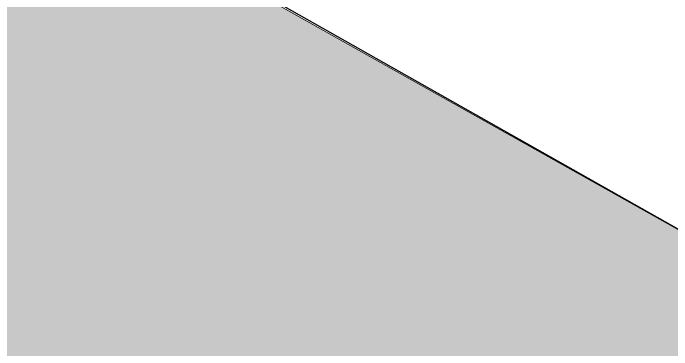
# Model space of a CAD drawing. Extents: x -1140 to 5605, y -816 to 2382.
# Drawn here: x -213.08 to -173.63, y 42.13 to 62.29 of the extents above; entities that cross this region are included whole.
import ezdxf

# ---------------------------------------------------------------- set-up
doc = ezdxf.new("R2010")
doc.units = 0
doc.header["$MEASUREMENT"] = 0
for name, color, linetype, lineweight in [('.ATI-HATCH', 7, 'Continuous', 0), ('G-ANNO-TTLB', 7, 'Continuous', 0), ('TYVEK', 7, 'Continuous', 0)]:
    doc.layers.add(name, color=color, linetype=linetype, lineweight=lineweight)

# ---------------------------------------------------------------- blocks, each defined once
blk = doc.blocks.new('Block_96')
at = {"layer": 'TYVEK', "color": 1, "lineweight": 25, "true_color": 0xff0000}
blk.add_lwpolyline([(-212.037, 47.401)], dxfattribs=at)
blk = doc.blocks.new('Block_109')
at = {"layer": 'TYVEK', "color": 1, "lineweight": 25, "true_color": 0xff0000}
blk.add_lwpolyline([(-208.111, 49.417)], dxfattribs=at)

msp = doc.modelspace()

# ---------------------------------------------------------------- hatches: boundary and pattern name
at = {"layer": '.ATI-HATCH', "true_color": 0x808080, "transparency": 33554559}
msp.add_hatch(color=8, dxfattribs=at).paths.add_polyline_path([(-254.08, 88.104), (-253.659, 60.133), (-171.862, 13.304), (-136.444, 33.602), (-136.444, 61.689), (-166.07, 45.297), (-223.244, 77.403), (-223.244, 105.728)])
at = {"layer": 'G-ANNO-TTLB', "true_color": 0xff00ff, "transparency": 33554687}
h = msp.add_hatch(color=6, dxfattribs=at)
edge = h.paths.add_edge_path()
edge.add_spline(control_points=[(1815.435, -731.698), (1815.435, -731.698), (-1114.083, -731.698), (-1114.083, -731.698), (-1114.083, -731.698), (-1114.083, 1725.302), (-1114.083, 1725.302), (-1114.083, 1725.302), (1815.435, 1725.302), (1815.435, 1725.302), (1815.435, 1725.302), (1815.435, -731.698), (1815.435, -731.698)], knot_values=[0, 0, 0, 0, 1, 1, 1, 2, 2, 2, 3, 3, 3, 4, 4, 4, 4], degree=3, periodic=0)
edge = h.paths.add_edge_path()
edge.add_spline(control_points=[(-1105.083, 1716.302), (-1105.083, 1716.302), (-1105.083, -722.698), (-1105.083, -722.698), (-1105.083, -722.698), (1806.435, -722.698), (1806.435, -722.698), (1806.435, -722.698), (1806.435, 1716.302), (1806.435, 1716.302), (1806.435, 1716.302), (-1105.083, 1716.302), (-1105.083, 1716.302)], knot_values=[0, 0, 0, 0, 1, 1, 1, 2, 2, 2, 3, 3, 3, 4, 4, 4, 4], degree=3, periodic=0)
edge.add_line((-1105.083, 1716.302), (-1105.083, 1716.302))

# ---------------------------------------------------------------- linework, layer by layer
at = {"layer": '.ATI-HATCH'}
msp.add_lwpolyline([(-254.08, 88.104), (-253.659, 60.133), (-171.862, 13.304), (-136.444, 33.602), (-136.444, 61.689), (-166.07, 45.297), (-223.244, 77.403), (-223.244, 105.728)], close=True, dxfattribs=at)
at = {"layer": 'G-ANNO-TTLB'}
for points in [[(1815.435, -731.698), (1815.435, -731.698), (-1114.083, -731.698), (-1114.083, -731.698), (-1114.083, -731.698), (-1114.083, 1725.302), (-1114.083, 1725.302), (-1114.083, 1725.302), (1815.435, 1725.302), (1815.435, 1725.302), (1815.435, 1725.302), (1815.435, -731.698), (1815.435, -731.698)], [(-1105.083, 1716.302), (-1105.083, 1716.302), (-1105.083, -722.698), (-1105.083, -722.698), (-1105.083, -722.698), (1806.435, -722.698), (1806.435, -722.698), (1806.435, -722.698), (1806.435, 1716.302), (1806.435, 1716.302), (1806.435, 1716.302), (-1105.083, 1716.302), (-1105.083, 1716.302)]]:
    msp.add_open_spline(points, degree=3, knots=[0, 0, 0, 0, 1, 1, 1, 2, 2, 2, 3, 3, 3, 4, 4, 4, 4], dxfattribs=at)
at = {"layer": 'TYVEK', "color": 4, "lineweight": 25, "true_color": 0x00ffff}
msp.add_line((-223.159, 77.591), (-166.07, 45.297), dxfattribs=at)

# ---------------------------------------------------------------- block references
at = {"layer": 'TYVEK'}
for name in ['Block_109', 'Block_96']:
    msp.add_blockref(name, (0, 0), dxfattribs=at)

doc.saveas('drawing.dxf')
